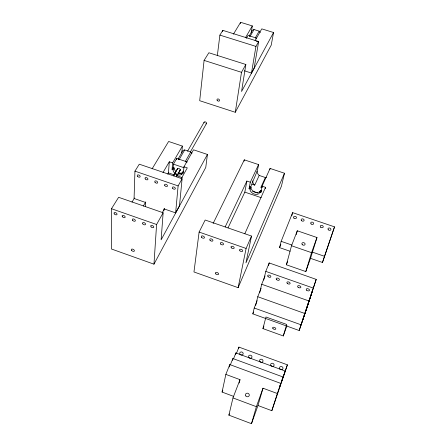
<?xml version="1.0" encoding="UTF-8"?>
<svg xmlns="http://www.w3.org/2000/svg" width="446" height="446" viewBox="0 0 446 446"><rect width="100%" height="100%" fill="white"/><g stroke="black" fill="none" stroke-linecap="round" stroke-linejoin="round"><path stroke-width="0.67" d="M207.418 154.461L161.129 239.82L163.136 212.764L118.619 197.299L111.489 208.722L111.472 249.013L153.97 264.177L205.773 167.412L207.418 154.461L193.531 149.811L183.975 166.748L183.334 173.299L182.303 172.948A4.967 3.2 29.2 0 1 177.402 174.726M163.866 210.936L164.022 208.862L175.629 212.887L179.493 205.768L182.102 178.762L139.286 164.189L134.943 171.153L134.068 198.481L145.552 202.462L145.351 206.637M153.97 264.177L156.591 224.5L163.136 212.764M167.752 174.096L168.443 172.897L169.302 161.786L172.613 162.901L172.078 169.474L173.104 169.826A4.967 3.2 29.2 0 0 174.944 173.332M173.093 168.298L173.433 164.15L176.75 158.436L187.32 161.998M176.649 159.59L176.75 158.436M175.629 212.887L178.116 185.91L182.102 178.762M152.103 168.839L168.627 141.477L182.397 146.087L181.79 152.66L178.116 159.016M273.554 32.519L241.559 91.508L245.857 64.486L208.862 52.756L204.09 60.4L199.691 100.696L235.282 112.292L271.218 45.163L273.554 32.519L261.763 28.862L255.062 40.742M217.325 55.744L219.884 35.106L222.838 30.367L258.647 41.556L254.136 68.16L251.483 73.055L244.336 70.78M222.665 31.744L222.838 30.367M284.476 173.232L245.947 262.861L251.516 236.062L205.166 220.017L199.117 232.071L193.96 271.965L238.119 287.676L281.448 186.133L284.476 173.232L270.092 168.437L262.086 186.177L260.726 192.7L259.656 192.338A5.062 3.351 24.6 0 1 254.231 194.049A5.062 3.351 24.6 0 1 250.128 189.115L249.063 188.758L250.312 182.213L258.563 164.591L244.308 159.835L213.093 223.518M240.411 23.638L240.606 22.3L252.313 25.929L251.293 32.324A5.001 3.947 31.5 0 0 251.249 32.82M235.282 112.292L241.487 72.319L245.857 64.486M251.483 73.055L255.943 46.406L258.647 41.556M244.073 161.14L244.308 159.835M228.04 227.873L244.826 192.126L246.878 181.054L250.312 182.213M249.749 187.956L249.966 186.813L251.031 187.175A5.051 3.356 24.6 0 0 255.118 192.103A5.051 3.356 24.6 0 0 260.536 190.386L261.607 190.743L260.726 192.7M250.702 187.242C253.016 179.593 257.582 172.68 258.563 164.591M238.119 287.676L246.103 248.444L251.516 236.062M265.259 188.636L265.532 187.342L262.086 186.177M233.799 396.455L222.075 392.062L225.843 374.4L229.79 364.566L280.802 383.409L279.659 386.972L283.065 377.009L232.884 358.528L230.292 364.99M269.808 169.742L270.092 168.437M229.261 367.002L229.79 364.566M232.483 360.346L232.884 358.528M235.477 354.743L235.878 352.942L285.184 371.039L283.862 375.142M238.649 348.426L238.95 347.105L287.386 364.828L271.831 410.705L257.978 405.514L263.006 388.204L277.34 393.528L271.831 410.705M263.692 280.049L265.788 271.391L269.189 262.95L316.214 279.391L299.177 330.525L252.832 313.867L254.22 308.013L257.158 300.66M257.978 405.514L251.488 423.7L228.887 415.154L232.974 397.921L240.004 379.657L225.843 374.4M255.703 305.337L257.755 296.735L261.116 288.345M259.672 292.793L261.718 284.258L265.052 275.957M239.184 383.03L240.004 379.657M268.537 265.621L269.189 262.95M290.056 251.254L279.564 247.619L281.158 241.336L292.615 212.625L334.528 226.863L322.458 262.477L310.527 258.345L316.983 237.523L297.287 230.777L291.528 245.746L286.371 264.785L305.805 271.569L310.527 258.345M291.796 215.786L292.615 212.625M262.939 328.602L265.961 317L286.711 324.454L283.271 335.95L262.939 328.602L263.915 326.048M296.233 234.635L297.287 230.777M251.488 423.7L256.378 406.696L263.006 388.204M305.805 271.569L311.553 252.665L316.983 237.523M283.065 377.009L281.733 381.14L287.386 364.828M299.177 330.525L304.69 314.095M301.005 325.167L308.415 302.879M302.817 319.871L312.546 290.474L306.664 308.604M304.607 314.636L316.214 279.391M322.458 262.477L334.528 226.863M277.34 393.528L280.802 383.409M283.271 335.95L286.962 325.613M228.887 415.154L229.378 413.871M286.371 264.785L287.558 261.674M236.441 353.383L238.95 347.105M252.832 313.867L253.562 312.038M222.075 392.062L222.838 390.144M279.564 247.619L280.829 244.43M233.425 359.08L235.878 352.942M244.815 233.771L265.532 187.342M262.276 187.688L260.96 187.242L265.359 177.514A6.06 4.125 24.6 0 0 266.563 177.235M259.656 192.338L260.536 190.386M252.096 184.254L254.722 185.135L259.193 175.445A6.06 4.125 24.6 0 1 257.27 171.147M249.063 188.758L249.966 186.813M250.128 189.115L251.031 187.175M225.146 226.958L246.878 181.054M162.255 212.681L164.624 208.438M181.21 178.768L187.303 167.869L183.975 166.748M182.303 172.948L183.351 171.08A4.956 3.2 29.3 0 1 178.456 172.864M176.337 176.727L180.446 169.474M190.375 151.952L206.47 123.559M177.129 175.54L180.156 170.194M181.829 152.8A5.949 3.936 29.4 0 1 184.7 149.94L190.71 151.958L185.391 161.346A6.027 3.925 29.3 0 1 186.199 162.132M251.288 32.72A5.001 3.947 31.5 0 1 254.025 29.542L259.132 31.131L255.391 37.743A5.057 3.953 31.3 0 1 256.032 38.456M174.503 173.851L177.458 168.683M173.455 175.902L177.592 168.66M187.582 151.166L204.117 122.21M173.104 169.826L174.174 167.969L173.148 167.624L172.078 169.474M184.7 149.94L179.309 159.294A6.027 3.925 29.3 0 0 178.417 159.512M254.025 29.542L250.228 36.132A5.057 3.953 31.3 0 0 249.431 36.394M249.242 35.881L251.293 32.324M246.393 38.323L248.054 35.451L256.478 38.083M172.613 162.901L182.397 146.087M245.439 37.737L252.313 25.929M143.294 206.085L145.758 201.899M162.98 172.563L169.302 161.786M131.988 202.15L134.502 197.985M233.425 34.191L240.606 22.3M256.188 41.093L257.877 41.623M219.884 35.106L255.943 46.406M204.09 60.4L241.487 72.319M259.193 175.445L265.359 177.514M173.433 164.15L184.098 167.757M252.531 191.328L257.676 193.068M244.826 192.126L261.217 197.678M178.121 172.847L182.068 174.185M168.443 172.897L174.353 174.91M176.321 175.579L182.23 177.592M134.943 171.153L178.116 185.91M281.158 241.336L291.823 245.021M312.423 252.135L324.471 256.294M291.528 245.746L311.553 252.665M199.117 232.071L246.103 248.444M111.489 208.722L156.591 224.5M265.788 271.391L313.248 288.066M261.718 284.258L308.955 300.972M257.755 296.735L304.791 313.482M254.22 308.013L301.033 324.783M232.974 397.921L256.378 406.696M204.073 122.834A1.355 0.942 29.8 0 1 204.904 121.825A1.355 0.942 29.8 0 1 206.476 122.828A1.355 0.942 29.8 0 1 205.796 123.938M261.936 187.047A6.138 4.114 24.6 0 1 260.96 187.242M254.722 185.135A6.138 4.114 24.6 0 1 252.759 180.825M176.003 171.47A4.956 3.2 29.3 0 1 174.174 167.969M259.132 31.131A5.001 3.947 31.5 0 1 260.263 32.619M174.196 175.072A1.455 0.931 29.2 0 1 175.061 174.157A1.455 0.931 29.2 0 1 176.716 175.144A1.455 0.931 29.2 0 1 176.248 176.293M174.637 174.977A1.567 1.004 29.2 0 1 175.061 173.55A1.567 1.004 29.2 0 1 177.101 174.57A1.567 1.004 29.2 0 1 176.399 175.852M177.352 169.346A1.555 1.004 29.3 0 1 178.316 168.365A1.555 1.004 29.3 0 1 180.078 169.469A1.555 1.004 29.3 0 1 179.465 170.667M190.71 151.958A5.949 3.936 29.4 0 1 191.947 153.301M259.979 361.728A1.767 1.555 19.6 0 0 262.939 361.377A1.767 1.555 19.6 0 0 260.91 359.203A1.767 1.555 19.6 0 0 259.979 361.728M270.973 365.687A1.773 1.555 21.8 0 0 273.972 365.575A1.773 1.555 21.8 0 0 272.132 363.245A1.773 1.555 21.8 0 0 270.973 365.687M248.929 357.675A1.762 1.55 17.3 0 0 251.89 357.324A1.762 1.55 17.3 0 0 249.888 355.161A1.762 1.55 17.3 0 0 248.929 357.675M240.227 354.548A1.756 1.55 15.4 0 0 243.126 353.962A1.756 1.55 15.4 0 0 240.946 351.966A1.756 1.55 15.4 0 0 240.227 354.548M279.876 368.953A1.778 1.561 23.5 0 0 282.875 368.836A1.778 1.561 23.5 0 0 281.013 366.5A1.778 1.561 23.5 0 0 279.876 368.953M245.824 395.942A1.946 1.773 21 0 0 249.141 395.797A1.946 1.773 21 0 0 247.168 393.177A1.946 1.773 21 0 0 245.824 395.942M287.341 283.439A1.706 1.015 21.4 0 0 290.073 283.623A1.706 1.015 21.4 0 0 288.077 281.844A1.706 1.015 21.4 0 0 287.341 283.439M298.073 287.218A1.712 1.015 20.8 0 0 300.827 287.408A1.712 1.015 20.8 0 0 298.837 285.63A1.712 1.015 20.8 0 0 298.073 287.218M276.654 279.675A1.7 1.009 21.9 0 0 279.363 279.854A1.7 1.009 21.9 0 0 277.351 278.07A1.7 1.009 21.9 0 0 276.654 279.675M268.124 276.676A1.7 1.009 22.4 0 0 270.817 276.843A1.7 1.009 22.4 0 0 268.804 275.065A1.7 1.009 22.4 0 0 268.124 276.676M306.686 290.251A1.717 1.015 20.4 0 0 309.457 290.446A1.717 1.015 20.4 0 0 307.472 288.668A1.717 1.015 20.4 0 0 306.686 290.251M273.058 328.73A1.712 0.937 21.7 0 0 275.767 328.981A1.712 0.937 21.7 0 0 273.749 327.258A1.712 0.937 21.7 0 0 273.058 328.73M311.118 223.959A1.516 1.143 16.8 0 0 313.616 223.764A1.516 1.143 16.8 0 0 311.804 222.102A1.516 1.143 16.8 0 0 311.118 223.959M320.707 227.226A1.522 1.143 17.7 0 0 323.199 227.025A1.522 1.143 17.7 0 0 321.371 225.358A1.522 1.143 17.7 0 0 320.707 227.226M301.563 220.709A1.511 1.137 15.9 0 0 304.06 220.514A1.511 1.137 15.9 0 0 302.271 218.858A1.511 1.137 15.9 0 0 301.563 220.709M293.942 218.111A1.511 1.137 15.2 0 0 296.439 217.916A1.511 1.137 15.2 0 0 294.661 216.271A1.511 1.137 15.2 0 0 293.942 218.111M328.401 229.846A1.522 1.143 18.4 0 0 330.893 229.645A1.522 1.143 18.4 0 0 329.048 227.973A1.522 1.143 18.4 0 0 328.401 229.846M302.316 244.698A1.656 1.277 17 0 0 305.047 244.469A1.656 1.277 17 0 0 303.085 242.624A1.656 1.277 17 0 0 302.316 244.698M215.814 273.916A1.734 1.004 24.8 0 0 218.562 274.273A1.734 1.004 24.8 0 0 216.617 272.378A1.734 1.004 24.8 0 0 215.814 273.916M220.77 244.135A1.7 1.031 25.1 0 0 223.474 244.447A1.7 1.031 25.1 0 0 221.573 242.54A1.7 1.031 25.1 0 0 220.77 244.135M210.088 240.333A1.7 1.026 25.7 0 0 212.82 240.829A1.7 1.026 25.7 0 0 211.109 238.861A1.7 1.026 25.7 0 0 210.088 240.333M231.396 247.848A1.706 1.031 24.5 0 0 234.117 248.166A1.706 1.031 24.5 0 0 232.227 246.259A1.706 1.031 24.5 0 0 231.396 247.848M239.926 250.825A1.712 1.037 24.1 0 0 242.663 251.148A1.712 1.037 24.1 0 0 240.779 249.247A1.712 1.037 24.1 0 0 239.926 250.825M201.642 237.383A1.695 1.02 26.1 0 0 204.363 237.874A1.695 1.02 26.1 0 0 202.64 235.906A1.695 1.02 26.1 0 0 201.642 237.383M131.704 250.535A1.7 0.953 28.5 0 0 134.341 251.042A1.7 0.953 28.5 0 0 132.507 249.097A1.7 0.953 28.5 0 0 131.704 250.535M132.613 220.324A1.667 0.976 29.4 0 0 135.244 220.982A1.667 0.976 29.4 0 0 133.649 218.98A1.667 0.976 29.4 0 0 132.613 220.324M122.444 216.762A1.667 0.97 29.8 0 0 125.064 217.414A1.667 0.97 29.8 0 0 123.453 215.407A1.667 0.97 29.8 0 0 122.444 216.762M142.815 223.903A1.667 0.981 28.9 0 0 145.457 224.561A1.667 0.981 28.9 0 0 143.88 222.56A1.667 0.981 28.9 0 0 142.815 223.903M151.099 226.886A1.672 0.981 28.5 0 0 153.714 227.354A1.672 0.981 28.5 0 0 151.941 225.408A1.672 0.981 28.5 0 0 151.099 226.886M114.338 213.918A1.667 0.964 30.2 0 0 116.947 214.565A1.667 0.964 30.2 0 0 115.324 212.558A1.667 0.964 30.2 0 0 114.338 213.918M155.041 182.303A1.589 0.992 29.8 0 0 157.566 182.899A1.589 0.992 29.8 0 0 156.083 180.925A1.589 0.992 29.8 0 0 155.041 182.303M145.307 178.969A1.589 0.987 30.3 0 0 147.821 179.56A1.589 0.987 30.3 0 0 146.321 177.58A1.589 0.987 30.3 0 0 145.307 178.969M164.808 185.648A1.594 0.998 29.3 0 0 167.35 186.25A1.594 0.998 29.3 0 0 165.879 184.276A1.594 0.998 29.3 0 0 164.808 185.648M172.736 188.446A1.594 1.004 28.8 0 0 175.25 188.853A1.594 1.004 28.8 0 0 173.594 186.935A1.594 1.004 28.8 0 0 172.736 188.446M137.541 176.309A1.589 0.987 30.7 0 0 140.044 176.895A1.589 0.987 30.7 0 0 138.539 174.916A1.589 0.987 30.7 0 0 137.541 176.309M217.174 100.361A1.399 1.009 30.2 0 0 219.443 100.829A1.399 1.009 30.2 0 0 218.228 98.967A1.399 1.009 30.2 0 0 217.174 100.361"/></g></svg>
